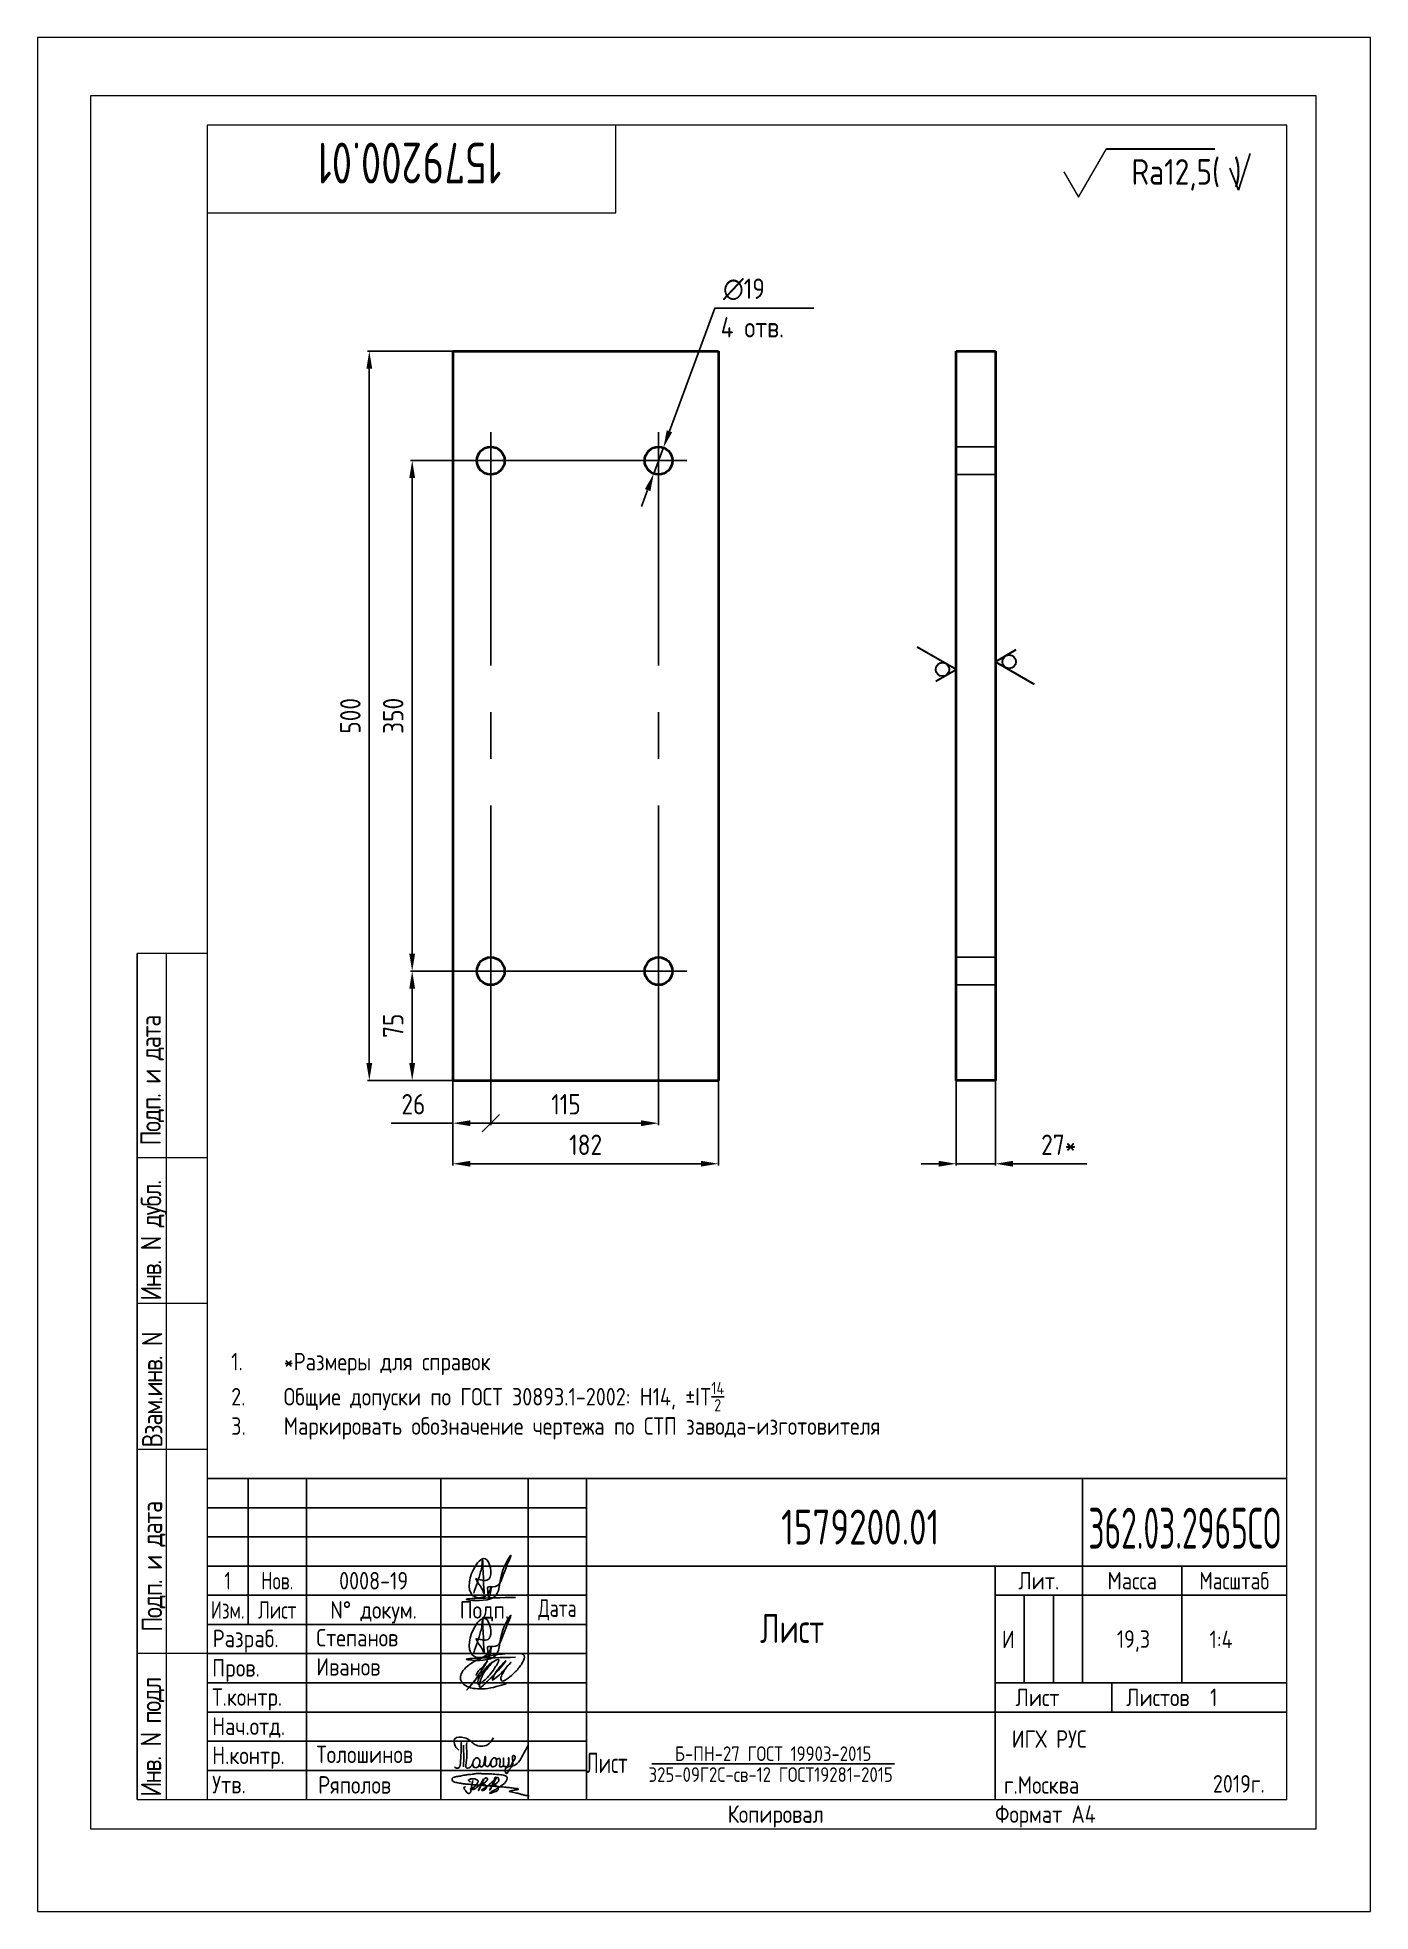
# Paper-space layout 'Лист1' of a CAD drawing. Header units: millimetres. Extents: x -10 to 219, y -15 to 306.
# The model-space entities are those that its viewports show. They can reach past a viewport. Long polylines and large blocks are cut down to what shows.
import ezdxf
from ezdxf.enums import TextEntityAlignment as Align

# ---------------------------------------------------------------- set-up
doc = ezdxf.new("R2010")
doc.units = ezdxf.units.MM
doc.header["$LTSCALE"] = 4
doc.linetypes.add('CENTER', pattern=[2, 1.25, -0.25, 0.25, -0.25])
doc.linetypes.add('HIDDEN', pattern=[0.375, 0.25, -0.125])
for name, color, linetype, lineweight in [('AM_5', 3, 'Continuous', 25), ('Con', 6, 'Continuous', 40), ('Textb', 3, 'Continuous', 25), ('Основные', 5, 'Continuous', 40), ('Подписи', 1, 'Continuous', 25), ('Эскизная геометрия (ГОСТ)', 3, 'Continuous', 18)]:
    doc.layers.add(name, color=color, linetype=linetype, lineweight=lineweight)
for name, color, linetype in [('Bord', 1, 'Continuous'), ('Cen', 5, 'CENTER'), ('Cont', 6, 'Continuous'), ('Dim', 7, 'Continuous'), ('Hide', 2, 'HIDDEN'), ('Text', 3, 'Continuous')]:
    doc.layers.add(name, color=color, linetype=linetype)
doc.styles.add('Style1', font='romans.shx', dxfattribs={"width": 0.8})
doc.dimstyles.new('1_4$0', dxfattribs={"dimscale": 5, "dimtxt": 14, "dimasz": 12, "dimexe": 1.25, "dimexo": 0, "dimgap": 6, "dimtad": 1, "dimdec": 1, "dimtxsty": 'Style1', "dimcen": 2.5, "dimclrt": 3, "dimadec": 0, "dimazin": 0, "dimtfac": 1, "dimtdec": 1, "dimtmove": 0, "dimatfit": 3, "dimldrblk": 'DOT', "dimfxl": 1, "dimarcsym": 0})
doc.dimstyles.new('1_4$3', dxfattribs={"dimscale": 5, "dimtxt": 14, "dimasz": 12, "dimexe": 1.25, "dimexo": 0, "dimgap": 6, "dimtad": 1, "dimtoh": 1, "dimdec": 1, "dimtxsty": 'Style1', "dimcen": 2.5, "dimclrt": 3, "dimadec": 0, "dimazin": 0, "dimtfac": 1, "dimtdec": 1, "dimtmove": 0, "dimatfit": 3, "dimldrblk": 'DOT', "dimfxl": 1, "dimarcsym": 0})

# ---------------------------------------------------------------- blocks, each defined once
blk = doc.blocks.new('A$C63F45750')
at = {"layer": 'Text'}
for points, knots in [([(3.17, 2.37), (3.12, 2.38), (3.04, 2.41), (2.94, 2.5), (2.85, 2.57), (2.79, 2.69), (2.87, 2.77), (2.99, 2.84), (3.16, 2.89), (3.36, 2.93), (3.6, 2.95), (3.82, 2.92), (4.05, 2.87), (4.25, 2.78), (4.45, 2.63), (4.46, 2.42), (4.38, 2.26), (4.28, 2.1), (4.17, 1.94), (4.03, 1.78), (3.89, 1.62), (3.75, 1.52), (3.63, 1.43), (3.49, 1.36), (3.35, 1.3), (3.24, 1.25), (3.16, 1.21), (3.12, 1.15), (3.19, 1.1), (3.27, 1.09), (3.4, 1.07), (3.55, 1.07), (3.72, 1.12), (3.92, 1.19), (4.1, 1.34), (4.26, 1.51), (4.44, 1.65), (4.59, 1.81), (4.74, 1.93), (4.84, 2.04), (4.93, 2.14), (5.07, 2.29), (5.19, 2.53), (5.28, 2.68), (5.35, 2.96), (5.23, 2.66), (5.2, 2.44), (5.04, 2.09), (4.95, 1.81), (4.86, 1.57), (4.75, 1.31), (4.67, 1.12), (4.46, 0.78), (4.62, 1.17), (4.71, 1.45), (4.88, 1.74), (5.01, 2), (5.08, 2.19), (5.19, 2.4), (5.32, 2.58), (5.4, 2.75), (5.52, 2.89), (5.65, 3.04), (5.85, 3.1), (6.02, 3.03), (6.08, 2.87), (6.03, 2.7), (5.9, 2.51), (5.7, 2.37), (5.55, 2.23), (5.4, 2.17), (5.31, 2.12), (5.12, 2.09), (5.35, 2.07), (5.48, 2), (5.64, 1.93), (5.75, 1.8), (5.85, 1.67), (5.89, 1.54), (5.89, 1.37), (5.8, 1.2), (5.63, 1.06), (5.41, 0.94), (5.23, 0.86), (5.02, 0.92), (5.13, 1.1), (5.28, 1.16), (5.44, 1.27), (5.61, 1.36), (5.74, 1.46), (5.86, 1.53), (5.95, 1.61), (6.05, 1.69), (6.15, 1.77), (6.28, 1.87), (6.46, 2.02), (6.65, 2.19), (6.83, 2.37), (6.98, 2.49), (7.11, 2.61), (7.2, 2.74), (7.32, 2.84), (7.42, 2.97), (7.48, 3.08), (7.48, 3.27), (7.34, 3.08), (7.28, 2.94), (7.18, 2.69), (7.1, 2.46), (7, 2.22), (6.93, 1.98), (6.83, 1.78), (6.73, 1.55), (6.67, 1.34), (6.6, 1.14), (6.56, 1.03), (6.39, 0.99), (6.62, 1.33), (6.75, 1.54), (6.93, 1.87), (7.05, 2.08), (7.18, 2.32), (7.33, 2.6), (7.47, 2.89), (7.6, 3.07), (7.79, 3.18), (7.95, 3.01), (8, 2.81), (7.99, 2.62), (7.94, 2.46), (7.83, 2.33), (7.69, 2.22), (7.53, 2.11), (7.37, 2.03), (7.21, 1.99), (7.11, 1.97), (6.89, 1.98), (7.07, 1.94), (7.15, 1.9), (7.27, 1.88), (7.39, 1.84), (7.52, 1.81), (7.62, 1.72), (7.7, 1.62), (7.78, 1.51), (7.83, 1.39), (7.87, 1.26), (7.88, 1.13), (7.86, 0.99), (7.75, 0.88), (7.6, 0.77), (7.4, 0.73), (7.19, 0.66), (6.97, 0.55), (6.71, 0.48), (6.57, 0.44), (6.42, 0.42), (6.52, 0.58), (6.61, 0.64), (6.81, 0.78), (7.06, 0.89), (7.33, 1.04), (7.55, 1.16), (7.7, 1.24), (7.84, 1.32), (7.99, 1.43), (8.21, 1.58), (8.48, 1.76), (8.74, 1.95), (8.97, 2.12), (9.1, 2.29), (9.23, 2.44), (9.3, 2.6), (9.37, 2.74), (9.42, 2.92), (9.45, 3.13), (9.21, 3.48), (8.67, 3.59), (8.09, 3.63), (7.57, 3.66), (7.06, 3.74), (6.57, 3.75), (6.09, 3.74), (5.67, 3.78), (5.28, 3.78), (4.96, 3.81), (4.65, 3.83), (4.31, 3.82), (3.97, 3.79), (3.61, 3.74), (3.22, 3.67), (2.86, 3.66), (2.53, 3.61), (2.18, 3.52), (1.78, 3.54), (1.38, 3.37), (0.96, 3.35), (0.58, 3.24), (0.25, 3.19), (0.03, 3.06), (-0.03, 2.83), (0.02, 2.6), (0.26, 2.38), (0.59, 2.33), (1, 2.2), (1.48, 2.15), (1.93, 2.05), (2.35, 2.02), (2.72, 2.01), (3.11, 1.94), (3.68, 1.94), (4.25, 1.83), (4.91, 1.87), (5.53, 1.76), (6.13, 1.72), (6.73, 1.71), (7.32, 1.62), (7.99, 1.55), (8.64, 1.54), (9.16, 1.46), (9.61, 1.42), (10.03, 1.4), (10.41, 1.32), (10.73, 1.29), (11.01, 1.24), (11.18, 1.23), (11.42, 1.14), (11.18, 1.06), (11.01, 1.03), (10.71, 0.98), (10.37, 0.92), (10.1, 0.91), (9.65, 0.75), (10.22, 0.67), (10.54, 0.59), (11.08, 0.47), (11.61, 0.35), (12.17, 0.15), (12.64, 0.08), (12.98, 0.03), (13.11, 0.01), (13.18, 0)], [0, 0, 0, 0, 0.153866, 0.270441, 0.388867, 0.510533, 0.592156, 0.71333, 0.90842, 1.11344, 1.349254, 1.61246, 1.782219, 2.047249, 2.291879, 2.451528, 2.651081, 2.806158, 3.017979, 3.227348, 3.462381, 3.633009, 3.75766, 3.920516, 4.080796, 4.214529, 4.291786, 4.349969, 4.397594, 4.50822, 4.594826, 4.799244, 4.954392, 5.128468, 5.437537, 5.632649, 5.842485, 6.094987, 6.293219, 6.410959, 6.551192, 6.687808, 7.022147, 7.294342, 7.425356, 7.52079, 7.946481, 8.313051, 8.59833, 8.833695, 9.090496, 9.427695, 9.601191, 9.883219, 10.093306, 10.673943, 10.798776, 10.974628, 11.287247, 11.486184, 11.648652, 11.848902, 12.027194, 12.25348, 12.40059, 12.537783, 12.716293, 12.91523, 13.208551, 13.438489, 13.549668, 13.67779, 13.77127, 13.930001, 14.029091, 14.272112, 14.434836, 14.547084, 14.739051, 14.830983, 15.061241, 15.268922, 15.500489, 15.788979, 15.879568, 16.024283, 16.221854, 16.418714, 16.593102, 16.783247, 16.91018, 17.018213, 17.135263, 17.278205, 17.430482, 17.620087, 17.979626, 18.191789, 18.388716, 18.565718, 18.714854, 18.857929, 19.039974, 19.171375, 19.283034, 19.400085, 19.618058, 19.882245, 20.150781, 20.377854, 20.649532, 20.89723, 21.042543, 21.40016, 21.557817, 21.667145, 21.752781, 21.926256, 22.412297, 22.813145, 22.961412, 23.171289, 23.607257, 23.940428, 24.110007, 24.291214, 24.48084, 24.697609, 24.904078, 25.034245, 25.218018, 25.407651, 25.573473, 25.787447, 25.930292, 26.051316, 26.18846, 26.285312, 26.406799, 26.52425, 26.630463, 26.793722, 26.898606, 27.029313, 27.171012, 27.314101, 27.419918, 27.580557, 27.709367, 27.829268, 28.024364, 28.266961, 28.41242, 28.705761, 28.989137, 29.187748, 29.233768, 29.332802, 29.529535, 29.667094, 30.039923, 30.332117, 30.61061, 30.769982, 30.856778, 31.109923, 31.313488, 31.656425, 32.066331, 32.296628, 32.49714, 32.710276, 32.891468, 33.014834, 33.177747, 33.444503, 33.618009, 34.409008, 34.914636, 35.419802, 35.95397, 36.458179, 36.88069, 37.388403, 37.738353, 38.034261, 38.353468, 38.693154, 39.037638, 39.391136, 39.787481, 40.203773, 40.488977, 40.784975, 41.26625, 41.668005, 42.070065, 42.499388, 42.869834, 43.079573, 43.213439, 43.554591, 43.717296, 44.153724, 44.506336, 45.019111, 45.587859, 45.90191, 46.270392, 46.703958, 47.093115, 47.952647, 48.44014, 49.079253, 49.808223, 50.268654, 50.851051, 51.604831, 52.298429, 52.776925, 53.1907, 53.661988, 54.042386, 54.348524, 54.616841, 54.853814, 54.983777, 55.126096, 55.333328, 55.613101, 56.008732, 56.315809, 56.59982, 56.87931, 57.399251, 57.889617, 58.432507, 59.066698, 59.660314, 59.862668, 60.07277, 60.07277, 60.07277, 60.07277]), ([(2.31, 1.53), (2.26, 1.52), (2.17, 1.51), (2.06, 1.48), (1.93, 1.38), (2.07, 1.25), (2.14, 1.11), (2.26, 0.93), (2.39, 0.72), (2.57, 0.54), (2.71, 0.44), (2.86, 0.4), (3.02, 0.43), (3.14, 0.54), (3.21, 0.79), (3.25, 1.07), (3.31, 1.4), (3.35, 1.67), (3.38, 1.92), (3.47, 2.19), (3.5, 2.43), (3.54, 2.59), (3.56, 2.64)], [0, 0, 0, 0, 0.15847, 0.269731, 0.363591, 0.555514, 0.688037, 0.848606, 1.204359, 1.433632, 1.58673, 1.729549, 1.880686, 2.057874, 2.19169, 2.63505, 2.928153, 3.184121, 3.441863, 3.696117, 4.025873, 4.178055, 4.178055, 4.178055, 4.178055])]:
    blk.add_open_spline(points, degree=3, knots=knots, dxfattribs=at)
blk = doc.blocks.new('A$C4F4A4F5D')
at = {"layer": 'Основные', "lineweight": 25}
for points, knots in [([(0.76, 2.84), (0.53, 3.07), (0.02, 3.58), (-0.25, 5.26), (1.65, 5.12), (2.72, 4.57), (3.71, 3.46), (5.71, 3.44), (6.39, 4.52), (6.67, 4.97)], [0, 0, 0, 0, 0.995549, 2.196439, 3.853213, 4.970011, 6.02292, 8.170898, 9.705386, 9.705386, 9.705386, 9.705386]), ([(1.19, 4.34), (1.17, 3.4), (1.13, 2.06), (0.98, -0.44), (0.2, -0.16), (0.03, -0.03), (0, 0)], [0, 0, 0, 0, 3.274293, 4.654149, 5.171803, 5.30168, 5.30168, 5.30168, 5.30168]), ([(1.58, 3.74), (1.58, 3.25), (1.58, 2.32), (1.61, 1.07), (1.55, 0.31), (1.53, 0)], [0, 0, 0, 0, 1.453969, 2.804084, 3.740223, 3.740223, 3.740223, 3.740223]), ([(2.1, 4.21), (2.1, 3.72), (2.08, 2.67), (2.22, 1.45), (1.71, -0.56), (3.23, 0.14), (3.06, 1.09), (3.85, 1.74), (4.43, 1.17), (4.31, 0.54), (4.11, -0.15), (3.33, -0.21), (3.11, 0.28), (3.13, 0.53), (3.14, 0.66)], [0, 0, 0, 0, 1.402041, 3.063923, 4.415037, 5.298701, 6.374637, 7.087927, 7.603499, 8.330482, 8.911132, 9.613125, 9.996533, 10.366919, 10.366919, 10.366919, 10.366919]), ([(7.18, 1.27), (7.27, 1.3), (7.44, 1.37), (7.78, 1.56), (7.87, 1.06), (7.83, 0.71), (7.66, -0.05), (8.07, 0.01), (8.43, 0.12), (8.39, 0.68), (8.46, 1.9), (8.39, 0.94), (8.43, 0.6), (8.37, 0.05), (8.74, 0.07), (9.11, -0.03), (9.26, 0.49), (9.33, 0.95), (9.27, 1.34), (9.32, 1.77), (9.28, 0.91), (9.34, 0.6), (9.2, 0.14), (9.65, -0.01), (9.83, 0.61), (10.14, 1.03), (10.6, 1.72), (9.95, 2.11), (9.91, 1.23), (10.07, 0.69), (9.92, 0), (9.35, -0.37), (8.95, -1.56), (8.34, 0.07), (10.28, -0.02), (11.26, 1.1), (11.82, 2.15), (12.24, 3.04), (12.52, 3.46), (12.65, 3.65)], [0, 0, 0, 0, 0.305783, 0.619019, 0.796582, 1.5526, 2.082394, 2.34716, 2.5822, 3.136594, 4.040413, 4.363654, 5.267311, 5.441668, 5.78494, 6.114287, 6.466434, 7.104395, 7.620812, 7.679251, 8.272982, 8.692439, 9.1059, 9.338721, 9.784511, 10.568279, 11.297869, 11.566962, 12.285888, 12.851793, 13.545205, 14.102749, 15.055561, 15.671649, 17.422398, 18.699613, 20.16544, 20.963871, 21.66672, 21.66672, 21.66672, 21.66672]), ([(4.28, 0.44), (4.31, 0.37), (4.37, 0.25), (4.41, 0.06), (4.62, -0.05), (5, 0.18), (5.14, 0.84), (5.2, 1.3), (5.31, 2.06), (5.31, 1.17), (5.3, 0.78), (5.2, 0.26), (5.58, -0.01), (5.91, 0.16), (6.08, 0.5), (6.26, 0.9), (6.43, 1.31), (6.72, 1.59), (7.17, 1.58), (7.18, 1.05), (7.31, 0.57), (6.99, 0.02), (6.34, -0.02), (6.17, 0.51), (6.24, 0.79), (6.27, 0.92)], [0, 0, 0, 0, 0.247339, 0.413433, 0.559308, 0.874045, 1.558567, 2.392422, 2.645523, 3.22433, 3.719885, 4.231527, 4.573657, 4.879974, 5.190145, 5.704595, 6.19318, 6.529505, 6.863422, 7.269696, 7.83948, 8.395909, 8.926487, 9.378613, 9.791445, 9.791445, 9.791445, 9.791445])]:
    blk.add_open_spline(points, degree=3, knots=knots, dxfattribs=at)
blk = doc.blocks.new('Обозначение шероховатости_1')
at = {"layer": 'Эскизная геометрия (ГОСТ)', "lineweight": 30}
for p, q in [((0, 0), (1.097, 1.9)), ((-0.577, 1), (0, 0))]:
    blk.add_line(p, q, dxfattribs=at)
blk.add_circle((0, 0.667), 0.333, dxfattribs=at)
blk = doc.blocks.new('Обозначение шероховатости_2')
at = {"layer": 'Эскизная геометрия (ГОСТ)', "lineweight": 30}
for p, q in [((0, 0), (1.097, 1.9)), ((-0.577, 1), (0, 0))]:
    blk.add_line(p, q, dxfattribs=at)
blk.add_circle((0, 0.667), 0.333, dxfattribs=at)
blk = doc.blocks.new('*D16')
at = {"layer": 'AM_5', "color": 0, "lineweight": -2, "transparency": 16777216}
for p, q in [((1599.1, 490.5), (1599.1, 432.1)), ((1781.1, 490.5), (1781.1, 432.1)), ((1611.1, 433.4), (1769.1, 433.4))]:
    blk.add_line(p, q, dxfattribs=at)
at = {"layer": 'AM_5', "color": 0, "transparency": 16777216}
for points in [[(1611.1, 435.4), (1611.1, 431.4), (1599.1, 433.4)], [(1769.1, 435.4), (1769.1, 431.4), (1781.1, 433.4)]]:
    blk.add_solid(points, dxfattribs=at)
at = {"layer": 'Defpoints', "color": 0, "transparency": 16777216}
for p in [(1599.1, 490.5), (1781.1, 490.5), (1781.1, 433.4)]:
    blk.add_point(p, dxfattribs=at)
at = {"layer": 'AM_5', "color": 3, "transparency": 16777216, "insert": (1690.1, 446.4), "char_height": 14, "attachment_point": 5, "style": 'Style1'}
blk.add_mtext('182', dxfattribs=at)
blk = doc.blocks.new('_Dot')
at = {"color": 0, "linetype": 'ByBlock', "lineweight": -2}
blk.add_line((-0.5, 0), (-1, 0), dxfattribs=at)
at = {"color": 0, "linetype": 'ByBlock', "const_width": 0.5}
blk.add_lwpolyline([(-0.25, 0, 1), (0.25, 0, 1)], format="xyb", close=True, dxfattribs=at)
blk = doc.blocks.new('_Oblique')
at = {"color": 0, "linetype": 'ByBlock', "lineweight": -2}
blk.add_line((-0.5, -0.5), (0.5, 0.5), dxfattribs=at)
blk = doc.blocks.new('*D17')
at = {"layer": 'AM_5', "color": 0, "lineweight": -2, "transparency": 16777216}
for p, q in [((1625.1, 565.5), (1625.1, 459.9)), ((1740.1, 565.5), (1740.1, 459.9)), ((1728.1, 461.2), (1625.1, 461.2))]:
    blk.add_line(p, q, dxfattribs=at)
at = {"layer": 'AM_5', "color": 0, "transparency": 16777216}
blk.add_solid([(1728.1, 463.2), (1728.1, 459.2), (1740.1, 461.2)], dxfattribs=at)
at = {"layer": 'Defpoints', "color": 0, "transparency": 16777216}
for p in [(1625.1, 565.5), (1740.1, 565.5), (1625.1, 461.2)]:
    blk.add_point(p, dxfattribs=at)
at = {"layer": 'AM_5', "color": 0, "lineweight": -2, "transparency": 16777216, "xscale": 12, "yscale": 12, "zscale": 12, "rotation": 180}
blk.add_blockref('_Oblique', (1625.1, 461.2), dxfattribs=at)
at = {"layer": 'AM_5', "color": 3, "transparency": 16777216, "insert": (1676.6, 474.2), "char_height": 14, "attachment_point": 5, "style": 'Style1'}
blk.add_mtext('115', dxfattribs=at)
blk = doc.blocks.new('*D18')
at = {"layer": 'AM_5', "color": 0, "lineweight": -2, "transparency": 16777216}
for p, q in [((1599.1, 565.5), (1599.1, 459.9)), ((1625.1, 565.5), (1625.1, 459.9)), ((1599.1, 461.2), (1556.9, 461.2)), ((1625.1, 461.2), (1611.1, 461.2))]:
    blk.add_line(p, q, dxfattribs=at)
at = {"layer": 'AM_5', "color": 0, "transparency": 16777216}
blk.add_solid([(1611.1, 463.2), (1611.1, 459.2), (1599.1, 461.2)], dxfattribs=at)
at = {"layer": 'Defpoints', "color": 0, "transparency": 16777216}
for p in [(1599.1, 565.5), (1625.1, 565.5), (1599.1, 461.2)]:
    blk.add_point(p, dxfattribs=at)
at = {"layer": 'AM_5', "color": 0, "lineweight": -2, "transparency": 16777216, "xscale": 12, "yscale": 12, "zscale": 12}
blk.add_blockref('_Oblique', (1625.1, 461.2), dxfattribs=at)
at = {"layer": 'AM_5', "color": 3, "transparency": 16777216, "insert": (1572, 474.2), "char_height": 14, "attachment_point": 5, "style": 'Style1'}
blk.add_mtext('26', dxfattribs=at)
blk = doc.blocks.new('*D19')
at = {"layer": 'AM_5', "color": 0, "lineweight": -2, "transparency": 16777216}
for p, q in [((1625.1, 565.5), (1570, 565.5)), ((1571.2, 502.5), (1571.2, 553.5)), ((1599.1, 490.5), (1570, 490.5))]:
    blk.add_line(p, q, dxfattribs=at)
at = {"layer": 'AM_5', "color": 0, "transparency": 16777216}
for points in [[(1569.2, 553.5), (1573.2, 553.5), (1571.2, 565.5)], [(1569.2, 502.5), (1573.2, 502.5), (1571.2, 490.5)]]:
    blk.add_solid(points, dxfattribs=at)
at = {"layer": 'Defpoints', "color": 0, "transparency": 16777216}
for p in [(1571.2, 565.5), (1625.1, 565.5), (1599.1, 490.5)]:
    blk.add_point(p, dxfattribs=at)
at = {"layer": 'AM_5', "color": 3, "transparency": 16777216, "insert": (1558.2, 528), "char_height": 14, "attachment_point": 5, "rotation": 90, "style": 'Style1'}
blk.add_mtext('75', dxfattribs=at)
blk = doc.blocks.new('*D20')
at = {"layer": 'AM_5', "color": 0, "lineweight": -2, "transparency": 16777216}
for p, q in [((1625.1, 915.5), (1570, 915.5)), ((1571.2, 577.5), (1571.2, 903.5)), ((1625.1, 565.5), (1570, 565.5))]:
    blk.add_line(p, q, dxfattribs=at)
at = {"layer": 'AM_5', "color": 0, "transparency": 16777216}
for points in [[(1569.2, 903.5), (1573.2, 903.5), (1571.2, 915.5)], [(1569.2, 577.5), (1573.2, 577.5), (1571.2, 565.5)]]:
    blk.add_solid(points, dxfattribs=at)
at = {"layer": 'Defpoints', "color": 0, "transparency": 16777216}
for p in [(1571.2, 915.5), (1625.1, 915.5), (1625.1, 565.5)]:
    blk.add_point(p, dxfattribs=at)
at = {"layer": 'AM_5', "color": 3, "transparency": 16777216, "insert": (1558.2, 740.5), "char_height": 14, "attachment_point": 5, "rotation": 90, "style": 'Style1'}
blk.add_mtext('350', dxfattribs=at)
blk = doc.blocks.new('*D21')
at = {"layer": 'AM_5', "color": 0, "lineweight": -2, "transparency": 16777216}
for p, q in [((1599.1, 990.5), (1540.6, 990.5)), ((1541.8, 502.5), (1541.8, 978.5)), ((1599.1, 490.5), (1540.6, 490.5))]:
    blk.add_line(p, q, dxfattribs=at)
at = {"layer": 'AM_5', "color": 0, "transparency": 16777216}
for points in [[(1539.8, 978.5), (1543.8, 978.5), (1541.8, 990.5)], [(1539.8, 502.5), (1543.8, 502.5), (1541.8, 490.5)]]:
    blk.add_solid(points, dxfattribs=at)
at = {"layer": 'Defpoints', "color": 0, "transparency": 16777216}
for p in [(1541.8, 990.5), (1599.1, 990.5), (1599.1, 490.5)]:
    blk.add_point(p, dxfattribs=at)
at = {"layer": 'AM_5', "color": 3, "transparency": 16777216, "insert": (1528.8, 740.5), "char_height": 14, "attachment_point": 5, "rotation": 90, "style": 'Style1'}
blk.add_mtext('500', dxfattribs=at)
blk = doc.blocks.new('*D22')
at = {"layer": 'AM_5', "color": 0, "lineweight": -2, "transparency": 16777216}
for p, q in [((1944.1, 490.5), (1944.1, 432.1)), ((1971.1, 490.5), (1971.1, 432.1)), ((1932.1, 433.4), (1920.1, 433.4)), ((1944.1, 433.4), (1971.1, 433.4)), ((1983.1, 433.4), (2033.7, 433.4))]:
    blk.add_line(p, q, dxfattribs=at)
at = {"layer": 'AM_5', "color": 0, "transparency": 16777216}
for points in [[(1932.1, 435.4), (1932.1, 431.4), (1944.1, 433.4)], [(1983.1, 435.4), (1983.1, 431.4), (1971.1, 433.4)]]:
    blk.add_solid(points, dxfattribs=at)
at = {"layer": 'Defpoints', "color": 0, "transparency": 16777216}
for p in [(1944.1, 490.5), (1971.1, 490.5), (1971.1, 433.4)]:
    blk.add_point(p, dxfattribs=at)
at = {"layer": 'AM_5', "color": 3, "transparency": 16777216, "insert": (2014.4, 446.4), "char_height": 14, "attachment_point": 5, "style": 'Style1'}
blk.add_mtext('27*', dxfattribs=at)
blk = doc.blocks.new('*D24')
at = {"layer": 'AM_5', "color": 0, "lineweight": -2, "transparency": 16777216}
for p, q in [((1778.7, 1019.9), (1747.5, 935.6)), ((1812.4, 1019.9), (1778.7, 1019.9)), ((1736.8, 906.6), (1743.4, 924.4)), ((1732.6, 895.3), (1728.4, 884))]:
    blk.add_line(p, q, dxfattribs=at)
at = {"layer": 'AM_5', "color": 0, "transparency": 16777216}
for points in [[(1745.7, 936.3), (1749.4, 934.9), (1743.4, 924.4)], [(1730.7, 896), (1734.5, 894.6), (1736.8, 906.6)]]:
    blk.add_solid(points, dxfattribs=at)
at = {"layer": 'Defpoints', "color": 0, "transparency": 16777216}
for p in [(1743.4, 924.4), (1736.8, 906.6)]:
    blk.add_point(p, dxfattribs=at)
at = {"layer": 'AM_5', "color": 3, "transparency": 16777216, "insert": (1798.6, 1032.9), "char_height": 14, "attachment_point": 5, "style": 'Style1'}
blk.add_mtext('∅19', dxfattribs=at)

msp = doc.modelspace()

# ---------------------------------------------------------------- linework, layer by layer
at = {"layer": 'Cen', "ltscale": 2}
for p, q in [((1625.07, 934.96), (1625.07, 545.96)), ((1740.07, 934.96), (1740.07, 545.96)), ((1605.57, 915.46), (1759.57, 915.46)), ((1605.57, 565.46), (1759.57, 565.46))]:
    msp.add_line(p, q, dxfattribs=at)
at = {"layer": 'Cen', "ltscale": 5.416272}
for p, q in [((1644.57, 915.46), (1605.57, 915.46)), ((1759.57, 915.46), (1720.57, 915.46)), ((1625.07, 584.96), (1625.07, 545.96)), ((1625.07, 584.96), (1625.07, 545.96)), ((1625.07, 584.96), (1625.07, 545.96)), ((1740.07, 584.96), (1740.07, 545.96)), ((1740.07, 584.96), (1740.07, 545.96)), ((1644.57, 565.46), (1605.57, 565.46)), ((1644.57, 565.46), (1605.57, 565.46)), ((1644.57, 565.46), (1605.57, 565.46)), ((1644.57, 565.46), (1605.57, 565.46)), ((1759.57, 565.46), (1720.57, 565.46)), ((1759.57, 565.46), (1720.57, 565.46))]:
    msp.add_line(p, q, dxfattribs=at)
at = {"layer": 'Con'}
for p, q in [((1599.07, 990.46), (1781.07, 990.46)), ((1599.07, 990.46), (1599.07, 490.46)), ((1781.07, 990.46), (1781.07, 490.46)), ((1944.06, 990.46), (1971.06, 990.46)), ((1944.06, 490.46), (1944.06, 990.46)), ((1971.06, 990.46), (1971.06, 490.46)), ((1599.07, 490.46), (1781.07, 490.46)), ((1971.06, 490.46), (1944.06, 490.46))]:
    msp.add_line(p, q, dxfattribs=at)
for centre in [(1625.07, 915.46), (1740.07, 915.46), (1625.07, 565.46), (1740.07, 565.46)]:
    msp.add_circle(centre, 9.5, dxfattribs=at)
at = {"layer": 'Dim'}
msp.add_line((1778.71, 1019.92), (1846.42, 1019.92), dxfattribs=at)
at = {"layer": 'Hide', "ltscale": 2}
for p, q in [((1944.06, 924.96), (1971.06, 924.96)), ((1944.06, 905.96), (1971.06, 905.96)), ((1944.06, 574.96), (1971.06, 574.96)), ((1944.06, 555.96), (1971.06, 555.96))]:
    msp.add_line(p, q, dxfattribs=at)

# ---------------------------------------------------------------- block references
at = {"xscale": 13.999999761581421, "yscale": 13.999999761581421, "zscale": 13.999999761581421}
for name, p, rotation in [('Обозначение шероховатости_1', (1944.06, 772.31), 90), ('Обозначение шероховатости_2', (1971.06, 777.61), 270)]:
    msp.add_blockref(name, p, dxfattribs=dict(at, rotation=rotation))

# ---------------------------------------------------------------- texts
at = {"layer": 'Dim', "insert": (1782.71, 1013.92), "char_height": 14, "attachment_point": 1, "style": 'Style1'}
msp.add_mtext_dynamic_manual_height_columns('4 отв.', width=92.9752, gutter_width=1, heights=[0], dxfattribs=at)

# ---------------------------------------------------------------- dimensions: what is measured, and where the dimension line sits
at = {"layer": 'AM_5'}
dim = msp.add_diameter_dim_2p(p1=(1736.78, 906.55), p2=(1743.37, 924.37), dimstyle='1_4$3', override={"dimscale": 1, "dimpost": ''}, dxfattribs=at)
dim.commit()
dim.dimension.update_dxf_attribs({"geometry": '*D24', "text_midpoint": (1798.58, 1019.92), "dimtype": 163})
for base, p1, p2, angle, override, picture, middle in [((1541.81, 990.46), (1599.07, 490.46), (1599.07, 990.46), 90, {"dimscale": 1}, '*D21', (1528.81, 740.46)), ((1571.21, 915.46), (1625.07, 565.46), (1625.07, 915.46), 90, {"dimscale": 1}, '*D20', (1558.21, 740.46)), ((1571.21, 565.46), (1599.07, 490.46), (1625.07, 565.46), 90, {"dimscale": 1}, '*D19', (1558.21, 527.96)), ((1599.07, 461.16), (1625.07, 565.46), (1599.07, 565.46), 0, {"dimscale": 1, "dimpost": '', "dimblk1": 'Oblique', "dimsah": 1}, '*D18', (1572.01, 474.16)), ((1625.07, 461.16), (1740.07, 565.46), (1625.07, 565.46), 0, {"dimscale": 1, "dimblk2": 'Oblique', "dimsah": 1}, '*D17', (1676.57, 474.16)), ((1781.07, 433.39), (1599.07, 490.46), (1781.07, 490.46), 0, {"dimscale": 1, "dimpost": ''}, '*D16', (1690.07, 446.39))]:
    dim = msp.add_linear_dim(base=base, p1=p1, p2=p2, angle=angle, dimstyle='1_4$0', override=override, dxfattribs=at)
    dim.commit()
    dim.dimension.update_dxf_attribs({"geometry": picture, "text_midpoint": middle})
dim = msp.add_linear_dim(base=(1971.06, 433.39), p1=(1944.06, 490.46), p2=(1971.06, 490.46), angle=0, text='<>*', dimstyle='1_4$0', override={"dimscale": 1, "dimpost": ''}, dxfattribs=at)
dim.commit()
dim.dimension.update_dxf_attribs({"geometry": '*D22', "text_midpoint": (2014.39, 446.39)})

psp = doc.layouts.new('Лист1')

# ---------------------------------------------------------------- linework, layer by layer
at = {"layer": 'Bord', "lineweight": 18}
for p, q in [((7.21, 149.22), (7.21, 114.22)), ((19.21, 114.22), (7.21, 114.22)), ((7.21, 114.22), (7.21, 89.22)), ((19.21, 89.22), (7.21, 89.22)), ((19.21, 64.22), (7.21, 64.22)), ((7.21, 64.22), (7.21, 29.22)), ((19.21, 59.22), (19.21, 4.22)), ((19.21, 29.22), (7.21, 29.22)), ((7.21, 29.22), (7.21, 4.22))]:
    psp.add_line(p, q, dxfattribs=at)
at = {"layer": 'Bord'}
for p, q in [((19.21, 54.22), (84.21, 54.22)), ((19.21, 49.22), (84.21, 49.22)), ((19.21, 44.22), (84.21, 44.22)), ((159.21, 39.22), (159.21, 24.22)), ((164.21, 39.22), (164.21, 24.22)), ((19.21, 29.22), (84.21, 29.22)), ((19.21, 24.22), (84.21, 24.22)), ((19.21, 19.22), (84.21, 19.22)), ((19.21, 14.22), (84.21, 14.22)), ((19.21, 9.22), (84.21, 9.22))]:
    psp.add_line(p, q, dxfattribs=at)
at = {"layer": 'Con', "lineweight": 18}
for p, q in [((7.21, 4.22), (7.21, 149.22)), ((19.21, 149.22), (7.21, 149.22)), ((12.21, 4.22), (12.21, 149.22)), ((19.21, 149.22), (19.21, 4.22)), ((7.21, 89.22), (7.21, 64.22)), ((7.21, 4.22), (19.21, 4.22)), ((7.21, 4.22), (19.21, 4.22))]:
    psp.add_line(p, q, dxfattribs=at)
at = {"layer": 'Con', "linetype": 'Continuous', "lineweight": 15}
psp.add_lwpolyline([(-0.79, -0.78), (209.21, -0.78), (209.21, 296.22), (-0.79, 296.22), (-0.79, -0.78)], dxfattribs=at)
at = {"layer": 'Con', "lineweight": 18}
psp.add_lwpolyline([(19.21, 291.22), (19.21, 276.22), (89.21, 276.22), (89.21, 291.22)], dxfattribs=at)
at = {"layer": 'Con', "linetype": 'Continuous', "lineweight": 18}
psp.add_lwpolyline([(19.21, 4.22), (204.21, 4.22), (204.21, 291.22), (19.21, 291.22), (19.21, 4.22)], dxfattribs=at)
at = {"layer": 'Cont'}
for p, q in [((19.21, 59.22), (204.21, 59.22)), ((204.21, 59.22), (19.21, 59.22)), ((26.21, 59.22), (26.21, 34.22)), ((36.21, 59.22), (36.21, 4.22)), ((59.21, 4.22), (59.21, 59.22)), ((74.21, 59.22), (74.21, 4.22)), ((84.21, 4.22), (84.21, 59.22)), ((169.21, 44.22), (169.21, 59.22)), ((84.21, 44.22), (204.21, 44.22)), ((154.21, 4.22), (154.21, 44.22)), ((169.21, 44.22), (169.21, 24.22)), ((186.21, 24.22), (186.21, 44.22)), ((19.21, 39.22), (84.21, 39.22)), ((204.21, 39.22), (154.21, 39.22)), ((84.21, 34.22), (19.21, 34.22)), ((154.21, 24.22), (204.21, 24.22)), ((174.21, 24.22), (174.21, 19.22)), ((204.21, 19.22), (84.21, 19.22))]:
    psp.add_line(p, q, dxfattribs=at)
at = {"layer": 'Dim', "lineweight": 18}
for p, q in [((168.52, 278.85), (173.32, 287.17)), ((165.99, 283.23), (168.52, 278.85))]:
    psp.add_line(p, q, dxfattribs=at)
at = {"layer": 'Dim', "lineweight": 30}
psp.add_line((173.32, 287.17), (191.9, 287.17), dxfattribs=at)
at = {"layer": 'Dim'}
for p, q in [((195.94, 280.08), (197.9, 286.34)), ((194.46, 283.87), (195.94, 280.08))]:
    psp.add_line(p, q, dxfattribs=at)
at = {"layer": 'Подписи'}
for points, knots in [([(64.86, 39.59), (65.3, 40.82), (65.87, 42.4), (66.27, 44.14), (66.47, 46.69), (66.42, 42.46), (66.69, 39.33), (66.19, 40.7), (65.83, 40.92), (65.2, 42.07), (66.23, 41.8), (68.44, 41.3), (67.32, 47), (63.9, 43.07), (63.69, 38.22), (67.46, 38.92), (68.04, 41.69), (67.39, 37.24), (67.4, 39.68), (67.06, 40.85), (69.38, 40.35), (69.84, 42.99), (72.02, 47.44), (68.82, 42.46), (69.9, 37.96), (59.92, 38.63), (67.24, 38.77), (72.01, 38.86)], [0, 0, 0, 0, 3.85061, 4.956406, 5.595294, 10.558929, 11.056694, 11.285996, 13.850038, 13.954775, 14.042161, 16.220396, 19.701031, 22.44905, 27.186736, 29.831155, 30.672237, 32.86133, 34.17858, 34.987818, 35.874727, 39.229915, 42.132322, 45.033166, 50.025384, 54.409049, 62.587523, 62.587523, 62.587523, 62.587523]), ([(64.86, 29.33), (65.3, 30.56), (65.87, 32.14), (66.27, 33.88), (66.47, 36.44), (66.42, 32.2), (66.69, 29.07), (66.19, 30.45), (65.83, 30.66), (65.2, 31.81), (66.23, 31.55), (68.44, 31.04), (67.32, 36.74), (63.9, 32.81), (63.69, 27.97), (67.46, 28.66), (68.04, 31.43), (67.39, 26.98), (67.4, 29.43), (67.06, 30.6), (69.38, 30.09), (69.84, 32.73), (72.02, 37.19), (68.82, 32.2), (69.9, 27.7), (59.92, 28.37), (67.24, 28.51), (72.01, 28.6)], [0, 0, 0, 0, 3.85061, 4.956406, 5.595294, 10.558929, 11.056694, 11.285996, 13.850038, 13.954775, 14.042161, 16.220396, 19.701031, 22.44905, 27.186736, 29.831155, 30.672237, 32.86133, 34.17858, 34.987818, 35.874727, 39.229915, 42.132322, 45.033166, 50.025384, 54.409049, 62.587523, 62.587523, 62.587523, 62.587523]), ([(68.09, 27.85), (67.6, 27.4), (66.74, 26.62), (65.93, 25.34), (65.44, 24.48), (65.68, 23.84), (66.37, 24.37), (66.98, 24.85), (67.89, 25.87), (68.56, 26.93), (69.02, 27.57), (69.23, 28.35), (68.5, 28.05), (67.94, 27.62), (67.32, 26.79), (66.64, 26.12), (66.28, 25.3), (65.95, 24.51), (65.85, 23.96), (65.89, 23.35), (66.62, 23.84), (67.3, 24.57), (68.6, 25.83), (69.48, 26.77), (70.87, 28.67), (68.85, 26.37), (68.48, 25.88), (67.94, 24.52), (69.31, 25.55), (69.67, 25.97), (71.75, 28.29), (70.3, 26.74), (69.92, 25.93), (69.42, 25.12), (69.73, 24.33), (70.74, 24.97), (71.62, 25.7), (72.64, 26.75), (73.31, 27.76), (73.91, 29.26), (71.07, 29.3), (68.79, 29.09), (65.81, 28.5), (63.92, 27.25), (62.83, 26.19), (62.46, 25.03), (62.94, 23.96), (63.99, 23.45), (65.32, 23.14), (66.91, 23.16), (68.71, 23.52), (69.9, 23.91), (70.49, 24.1)], [0, 0, 0, 0, 1.9755, 3.453266, 4.599682, 4.791473, 5.145238, 6.497385, 7.664272, 9.094306, 10.114998, 10.459762, 10.811562, 11.792042, 12.959743, 13.767676, 14.660412, 15.605031, 16.245448, 16.572031, 16.925795, 18.146901, 20.185044, 21.789331, 22.951009, 24.626743, 26.592474, 27.035558, 27.450584, 30.017364, 31.457812, 32.594833, 33.885024, 34.80449, 35.192074, 35.984441, 37.373068, 39.207782, 40.066553, 41.248724, 42.851981, 46.196805, 49.405498, 51.42283, 52.958607, 53.90671, 54.859511, 56.175895, 57.248919, 58.950609, 60.891135, 62.727304, 62.727304, 62.727304, 62.727304]), ([(65.21, 25.48), (65.37, 25.76), (65.72, 26.42), (66.53, 26.97), (67.79, 28.91), (65.59, 25.31), (64.94, 24.45), (63.13, 22.33), (65.29, 24.96), (66.19, 25.69), (66.7, 26.11)], [0, 0, 0, 0, 0.949687, 2.182955, 3.211934, 5.843898, 8.089363, 9.295303, 11.182264, 13.603818, 13.603818, 13.603818, 13.603818])]:
    psp.add_open_spline(points, degree=3, knots=knots, dxfattribs=at)

# ---------------------------------------------------------------- block references
for name, p in [('A$C4F4A4F5D', (61.56, 9.81)), ('A$C63F45750', (61.17, 4.85))]:
    psp.add_blockref(name, p, dxfattribs=at)

# ---------------------------------------------------------------- texts
at = {"layer": 'Bord', "style": 'Style1', "width": 0.8}
psp.add_text('Формат А4', height=3, dxfattribs=at).set_placement((154.21, 0.22))
at = {"layer": 'Bord', "lineweight": 18, "char_height": 3.5, "attachment_point": 1, "rotation": 90, "style": 'Style1'}
for s, insert in [('{\\T0.9;Подп. и дата}', (7.74, 116.33)), ('{\\T0.9;Инв. N дубл.}', (7.82, 89.74)), ('{\\T0.9;Взам.инв. N}', (8.03, 64.57)), ('{\\T0.9;Подп. и дата}', (7.98, 32.99)), ('{\\T0.9;Инв. N подл}', (7.81, 4.7))]:
    psp.add_mtext_dynamic_manual_height_columns(s, width=57.9954, gutter_width=17.5, heights=[0], dxfattribs=dict(at, insert=insert))
at = {"layer": 'Dim', "insert": (187.02, 282.7), "char_height": 4.375, "attachment_point": 5, "style": 'Style1'}
psp.add_mtext('Ra12,5( )', dxfattribs=at)
at = {"layer": 'Textb', "lineweight": 18, "style": 'Style1', "width": 0.7}
psp.add_text('1579200.01', height=7, rotation=180, dxfattribs=at).set_placement((53.8, 288.22), align=Align.CENTER)
at = {"layer": 'Textb', "style": 'Style1', "width": 0.7}
for s, height, p in [('1579200.01', 6, (131.11, 47.92)), ('Лист', 5, (119.43, 31.05))]:
    psp.add_text(s, height=height, dxfattribs=at).set_placement(p, align=Align.CENTER)
at = {"layer": 'Textb', "style": 'Style1', "width": 0.409091}
psp.add_text('362.03.2965СО', height=7, rotation=360, dxfattribs=at).set_placement((170.21, 47.22), (203.21, 47.22), align=Align.FIT)
at = {"layer": 'Textb', "lineweight": 18, "style": 'Style1', "width": 0.7}
psp.add_text('1', height=3, dxfattribs=at).set_placement((22.71, 41.72), align=Align.MIDDLE_CENTER)
at = {"layer": 'Textb', "style": 'Style1'}
for s, width, p in [('Нов.', 0.7, (31.21, 41.72)), ('0008-19', 0.8, (47.71, 41.72)), ('Лит.', 0.8, (161.71, 41.72)), ('Масса', 0.8, (177.71, 41.72)), ('Масштаб', 0.75, (195.21, 41.72)), ('Изм.', 0.7, (22.71, 36.72)), ('Лист', 0.7, (31.21, 36.72)), ('N%%d докум.', 0.8, (47.71, 36.72)), ('Подп.', 0.8, (66.71, 36.72)), ('19,3', 0.8, (177.93, 31.72)), ('Лист', 0.8, (161.48, 21.72)), ('Листов', 0.8, (182.11, 21.72))]:
    psp.add_text(s, height=3, dxfattribs=dict(at, width=width)).set_placement(p, align=Align.MIDDLE_CENTER)
at = {"layer": 'Textb', "style": 'Style1', "width": 0.7}
psp.add_text('Дата', height=3, dxfattribs=at).set_placement((79.21, 36.72), align=Align.MIDDLE)
at = {"layer": 'Textb', "style": 'Style1', "width": 0.8}
for s, height, p in [('Разpаб.', 3, (20.13, 30.32)), ('Пpов.', 3, (20.05, 25.29)), ('Т.контр.', 3, (20.05, 20.29)), ('Нач.отд.', 3, (20.05, 15.29)), ('ИГХ РУС', 3, (157.08, 13.08)), ('Н.контр.', 3, (20.05, 10.29)), ('%%U   Б-ПН-27 ГОСТ 19903-2015   ', 2.5, (95.37, 10.83)), ('Утв.', 3, (20.05, 5.28)), ('г.Москва', 3, (155.73, 5.21)), ('2019г.', 3, (191.54, 5.41)), ('Копировал', 3, (108.38, 0.22))]:
    psp.add_text(s, height=height, dxfattribs=at).set_placement(p)
at = {"layer": 'Textb', "linetype": 'Continuous', "style": 'Style1', "width": 0.8}
psp.add_text('325-09Г2С-св-12 ГОСТ19281-2015', height=2.5035, dxfattribs=at).set_placement((94.83, 7.24))
at = {"layer": 'Textb', "char_height": 3, "attachment_point": 1, "style": 'Style1'}
for s, insert in [('\\A1;\\pxi-3,l4,sm1,t4;1.\t*Размеры для справок\\P2.\tОбщие допуски по ГОСТ 30893.1-2002: Н14, %%PIT{\\H0.7x;\\S14/2;}\\P3.\tМаркировать обозначение чертежа по СТП завода-изготовителя', (20.31, 80.78)), ('\\A1;Степанов', (37.9, 33.46)), ('\\A1;Иванов', (37.9, 28.46)), ('\\A1;Толошинов', (37.9, 13.46))]:
    psp.add_mtext_dynamic_manual_height_columns(s, width=232.7089, gutter_width=17.5, heights=[54.27], dxfattribs=dict(at, insert=insert))
at = {"layer": 'Textb', "linetype": 'Continuous', "insert": (82.26, 12.25), "char_height": 3.5, "width": 18.4844, "attachment_point": 1, "line_spacing_factor": 0.9, "style": 'Style1'}
psp.add_mtext(' {\\W0.65;Лист}', dxfattribs=at)
at = {"layer": 'Textb', "style": 'Style1', "width": 0.8}
for tag, p in [('И', (155.39, 30.17)), ('1:4', (190.97, 30.17)), ('1', (191.04, 20.23)), ('Ряполов', (38.21, 5.22))]:
    psp.add_attdef(tag, p, '', height=3, dxfattribs=at)

# ---------------------------------------------------------------- viewports
at = {"layer": 'Defpoints'}
psp.add_viewport(center=(104.33, 145.63), size=(228.44, 321.228), view_center_point=(1771.22, 563.13), view_height=1284.912, dxfattribs=at)

doc.saveas('drawing.dxf')
